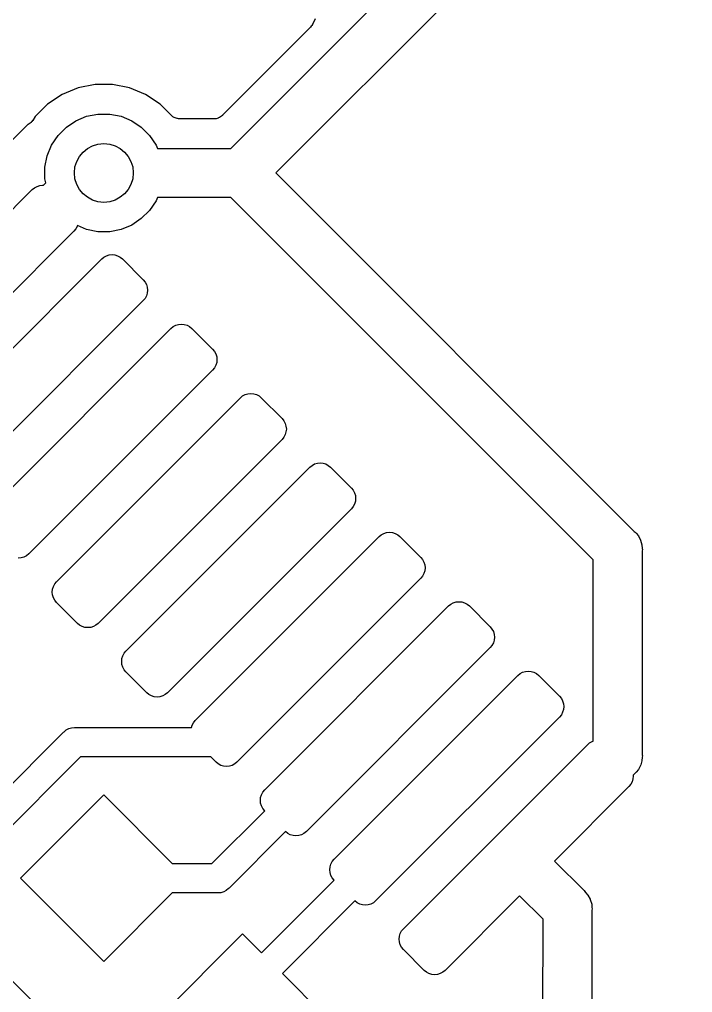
# Model space of a CAD drawing. Extents: x 70 to 232, y -100 to -50.
# Drawn here: x 220.47 to 223.9, y -70.575 to -65.618 of the extents above; entities that cross this region are included whole.
import ezdxf

# ---------------------------------------------------------------- set-up
doc = ezdxf.new("R2010")
doc.units = 0
doc.layers.add('BLACK', color=7, linetype='CONTINUOUS')

msp = doc.modelspace()

# ---------------------------------------------------------------- linework, layer by layer
at = {"layer": 'BLACK', "linetype": 'CONTINUOUS'}
for p, q in [((221.548, -66.275), (223.875, -63.9482)), ((224.084, -64.0927), (221.777, -66.4)), ((221.977, -65.6147), (221.967, -65.6372)), ((221.953, -65.6576), (221.505, -66.1064)), ((221.957, -65.6532), (221.953, -65.6576)), ((221.961, -65.6489), (221.957, -65.6532)), ((221.964, -65.643), (221.961, -65.6481)), ((221.961, -65.6481), (221.961, -65.6484)), ((221.961, -65.6484), (221.961, -65.6489)), ((221.967, -65.638), (221.964, -65.643)), ((221.967, -65.6372), (221.967, -65.638)), ((220.769, -65.9673), (220.687, -66.0012)), ((220.856, -65.95), (220.769, -65.9673)), ((220.944, -65.95), (220.856, -65.95)), ((221.031, -65.9673), (220.944, -65.95)), ((221.113, -66.0012), (221.031, -65.9673)), ((220.687, -66.0012), (220.613, -66.0505)), ((221.187, -66.0505), (221.113, -66.0012)), ((220.613, -66.0505), (220.55, -66.1131)), ((221.243, -66.1064), (221.187, -66.0505)), ((220.55, -66.1131), (220.538, -66.1323)), ((220.758, -66.1341), (220.812, -66.1115)), ((220.812, -66.1115), (220.87, -66.1)), ((220.87, -66.1), (220.93, -66.1)), ((220.93, -66.1), (220.988, -66.1115)), ((220.988, -66.1115), (221.042, -66.1341)), ((221.247, -66.1101), (221.243, -66.1064)), ((221.252, -66.1139), (221.247, -66.1101)), ((221.252, -66.1141), (221.252, -66.1139)), ((221.252, -66.1143), (221.252, -66.1141)), ((221.258, -66.1171), (221.252, -66.1143)), ((221.263, -66.1199), (221.258, -66.1171)), ((221.263, -66.12), (221.263, -66.1199)), ((221.263, -66.1201), (221.263, -66.12)), ((221.269, -66.1218), (221.263, -66.1201)), ((221.274, -66.1236), (221.269, -66.1218)), ((221.275, -66.1236), (221.274, -66.1236)), ((221.275, -66.1237), (221.275, -66.1236)), ((221.281, -66.1243), (221.275, -66.1237)), ((221.287, -66.125), (221.281, -66.1243)), ((221.288, -66.125), (221.287, -66.125)), ((221.287, -66.125), (221.287, -66.125)), ((221.287, -66.125), (221.287, -66.125)), ((221.287, -66.125), (221.287, -66.125)), ((221.46, -66.125), (221.288, -66.125)), ((221.466, -66.1244), (221.46, -66.125)), ((221.471, -66.1239), (221.466, -66.1244)), ((221.472, -66.1238), (221.471, -66.1239)), ((221.478, -66.1221), (221.472, -66.1238)), ((221.472, -66.1238), (221.472, -66.1238)), ((221.483, -66.1205), (221.478, -66.1221)), ((221.484, -66.1203), (221.483, -66.1205)), ((221.489, -66.1175), (221.484, -66.1202)), ((221.484, -66.1202), (221.484, -66.1203)), ((221.494, -66.1148), (221.489, -66.1175)), ((221.495, -66.1145), (221.494, -66.1148)), ((221.499, -66.1107), (221.495, -66.1144)), ((221.495, -66.1144), (221.495, -66.1145)), ((221.504, -66.107), (221.499, -66.1107)), ((221.505, -66.1066), (221.504, -66.107)), ((221.505, -66.1064), (221.505, -66.1065)), ((221.505, -66.1065), (221.505, -66.1066)), ((221.505, -66.1066), (221.505, -66.1066)), ((220.513, -66.1537), (220.408, -66.2584)), ((220.514, -66.153), (220.513, -66.1537)), ((220.52, -66.1502), (220.514, -66.153)), ((220.525, -66.1462), (220.52, -66.1499)), ((220.52, -66.1499), (220.52, -66.15)), ((220.52, -66.15), (220.52, -66.1502)), ((220.529, -66.1425), (220.525, -66.1462)), ((220.53, -66.142), (220.529, -66.1422)), ((220.529, -66.1422), (220.529, -66.1425)), ((220.533, -66.1375), (220.53, -66.142)), ((220.537, -66.133), (220.533, -66.1375)), ((220.538, -66.1325), (220.537, -66.133)), ((220.538, -66.1323), (220.538, -66.1325)), ((220.538, -66.1325), (220.538, -66.1325)), ((220.538, -66.1325), (220.538, -66.1325)), ((220.667, -66.2088), (220.709, -66.167)), ((220.709, -66.167), (220.758, -66.1341)), ((221.042, -66.1341), (221.091, -66.167)), ((221.091, -66.167), (221.133, -66.2088)), ((220.634, -66.2579), (220.667, -66.2088)), ((221.133, -66.2088), (221.166, -66.2579)), ((220.612, -66.3125), (220.634, -66.2579)), ((221.166, -66.2579), (221.173, -66.275)), ((221.173, -66.275), (221.548, -66.275)), ((220.6, -66.3705), (220.612, -66.3125)), ((220.6, -66.4295), (220.6, -66.3705)), ((221.777, -66.4), (223.603, -68.2264)), ((220.547, -66.4756), (220.56, -66.4687)), ((220.56, -66.4687), (220.574, -66.4644)), ((220.574, -66.4644), (220.588, -66.463)), ((220.588, -66.463), (220.592, -66.4633)), ((220.592, -66.4633), (220.604, -66.4512)), ((220.604, -66.4512), (220.6, -66.4295)), ((219.598, -67.4218), (220.535, -66.4849)), ((220.535, -66.4849), (220.547, -66.4756)), ((221.166, -66.5421), (221.133, -66.5912)), ((221.173, -66.525), (221.166, -66.5421)), ((221.548, -66.525), (221.173, -66.525)), ((223.394, -68.3709), (221.548, -66.525)), ((221.133, -66.5912), (221.091, -66.633)), ((220.765, -66.6687), (220.764, -66.6727)), ((220.812, -66.6885), (220.765, -66.6687)), ((221.042, -66.6659), (220.988, -66.6885)), ((221.091, -66.633), (221.042, -66.6659)), ((220.747, -66.6971), (219.81, -67.634)), ((220.757, -66.6857), (220.747, -66.6971)), ((220.764, -66.6727), (220.757, -66.6857)), ((220.87, -66.7), (220.812, -66.6885)), ((220.93, -66.7), (220.87, -66.7)), ((220.988, -66.6885), (220.93, -66.7)), ((220.913, -66.8222), (220.927, -66.818)), ((220.927, -66.818), (220.942, -66.8165)), ((220.942, -66.8165), (220.956, -66.818)), ((220.956, -66.818), (220.97, -66.8222)), ((219.952, -67.7754), (220.889, -66.8385)), ((220.889, -66.8385), (220.9, -66.8292)), ((220.9, -66.8292), (220.913, -66.8222)), ((220.97, -66.8222), (220.983, -66.8292)), ((220.983, -66.8292), (220.995, -66.8385)), ((220.995, -66.8385), (221.101, -66.9445)), ((221.101, -66.9445), (221.11, -66.9559)), ((221.11, -66.9559), (221.117, -66.9689)), ((221.117, -66.9689), (221.121, -66.9829)), ((221.121, -67.0122), (221.117, -67.0263)), ((221.121, -66.9829), (221.123, -66.9976)), ((221.123, -66.9976), (221.121, -67.0122)), ((221.101, -67.0506), (220.164, -67.9875)), ((221.11, -67.0392), (221.101, -67.0506)), ((221.117, -67.0263), (221.11, -67.0392)), ((220.305, -68.1289), (221.242, -67.192)), ((221.242, -67.192), (221.254, -67.1827)), ((221.254, -67.1827), (221.267, -67.1758)), ((221.267, -67.1758), (221.281, -67.1715)), ((221.281, -67.1715), (221.295, -67.1701)), ((221.295, -67.1701), (221.31, -67.1715)), ((221.31, -67.1715), (221.324, -67.1758)), ((221.324, -67.1758), (221.337, -67.1827)), ((221.337, -67.1827), (221.348, -67.192)), ((221.348, -67.192), (221.454, -67.2981)), ((221.454, -67.2981), (221.464, -67.3095)), ((221.464, -67.3095), (221.471, -67.3224)), ((221.471, -67.3224), (221.475, -67.3365)), ((221.475, -67.3658), (221.471, -67.3798)), ((221.475, -67.3365), (221.476, -67.3511)), ((221.476, -67.3511), (221.475, -67.3658)), ((221.454, -67.4042), (220.517, -68.3411)), ((221.464, -67.3928), (221.454, -67.4042)), ((221.471, -67.3798), (221.464, -67.3928)), ((220.659, -68.4825), (221.596, -67.5456)), ((221.596, -67.5456), (221.607, -67.5363)), ((221.607, -67.5363), (221.62, -67.5293)), ((221.62, -67.5293), (221.634, -67.5251)), ((221.634, -67.5251), (221.649, -67.5236)), ((221.649, -67.5236), (221.664, -67.5251)), ((221.664, -67.5251), (221.678, -67.5293)), ((221.678, -67.5293), (221.691, -67.5363)), ((221.691, -67.5363), (221.702, -67.5456)), ((221.702, -67.5456), (221.808, -67.6517)), ((221.808, -67.6517), (221.817, -67.663)), ((221.817, -67.663), (221.824, -67.676)), ((221.824, -67.676), (221.828, -67.6901)), ((221.828, -67.6901), (221.83, -67.7047)), ((221.83, -67.7047), (221.828, -67.7193)), ((221.808, -67.7577), (220.871, -68.6946)), ((221.817, -67.7464), (221.808, -67.7577)), ((221.824, -67.7334), (221.817, -67.7464)), ((221.828, -67.7193), (221.824, -67.7334)), ((221.012, -68.8361), (221.949, -67.8991)), ((221.949, -67.8991), (221.961, -67.8898)), ((221.961, -67.8898), (221.974, -67.8829)), ((221.974, -67.8829), (221.988, -67.8786)), ((221.988, -67.8786), (222.002, -67.8772)), ((222.002, -67.8772), (222.017, -67.8786)), ((222.017, -67.8786), (222.031, -67.8829)), ((222.031, -67.8829), (222.044, -67.8898)), ((222.044, -67.8898), (222.055, -67.8991)), ((222.055, -67.8991), (222.162, -68.0052)), ((222.162, -68.0052), (222.171, -68.0166)), ((222.171, -68.0166), (222.178, -68.0295)), ((222.178, -68.0295), (222.182, -68.0436)), ((222.182, -68.0436), (222.183, -68.0582)), ((222.183, -68.0582), (222.182, -68.0729)), ((222.171, -68.0999), (222.162, -68.1113)), ((222.178, -68.0869), (222.171, -68.0999)), ((222.182, -68.0729), (222.178, -68.0869)), ((222.162, -68.1113), (221.225, -69.0482)), ((221.366, -69.1896), (222.303, -68.2527)), ((222.303, -68.2527), (222.314, -68.2434)), ((222.314, -68.2434), (222.327, -68.2364)), ((222.327, -68.2364), (222.341, -68.2322)), ((222.341, -68.2322), (222.356, -68.2307)), ((222.356, -68.2307), (222.371, -68.2322)), ((222.371, -68.2322), (222.385, -68.2364)), ((222.385, -68.2364), (222.398, -68.2434)), ((222.398, -68.2434), (222.409, -68.2527)), ((222.409, -68.2527), (222.515, -68.3588)), ((223.603, -68.2264), (223.608, -68.2303)), ((223.608, -68.2303), (223.612, -68.2351)), ((223.612, -68.2351), (223.624, -68.2494)), ((223.624, -68.2494), (223.635, -68.2704)), ((223.635, -68.2704), (223.635, -68.2711)), ((223.635, -68.2711), (223.642, -68.2947)), ((223.642, -68.2947), (223.644, -68.313)), ((220.493, -68.3573), (220.479, -68.3616)), ((220.506, -68.3504), (220.493, -68.3573)), ((220.517, -68.3411), (220.506, -68.3504)), ((223.644, -68.313), (223.644, -68.313)), ((223.644, -68.313), (223.645, -68.3192)), ((223.645, -68.3192), (223.644, -68.3253)), ((223.644, -68.3253), (223.644, -69.3638)), ((220.479, -68.3616), (220.464, -68.363)), ((222.515, -68.3588), (222.524, -68.3701)), ((222.524, -68.3701), (222.531, -68.3831)), ((222.531, -68.3831), (222.536, -68.3972)), ((222.536, -68.3972), (222.537, -68.4118)), ((223.394, -69.2952), (223.394, -68.3709)), ((222.524, -68.4535), (222.515, -68.4648)), ((222.531, -68.4405), (222.524, -68.4535)), ((222.536, -68.4264), (222.531, -68.4405)), ((222.537, -68.4118), (222.536, -68.4264)), ((220.643, -68.5068), (220.65, -68.4939)), ((220.65, -68.4939), (220.659, -68.4825)), ((222.515, -68.4648), (221.578, -69.4017)), ((220.637, -68.5355), (220.638, -68.5209)), ((220.638, -68.5502), (220.637, -68.5355)), ((220.638, -68.5209), (220.643, -68.5068)), ((220.643, -68.5642), (220.638, -68.5502)), ((220.65, -68.5772), (220.643, -68.5642)), ((220.659, -68.5886), (220.65, -68.5772)), ((220.765, -68.6946), (220.659, -68.5886)), ((222.656, -68.6062), (222.668, -68.5969)), ((222.668, -68.5969), (222.681, -68.59)), ((222.681, -68.59), (222.695, -68.5857)), ((222.695, -68.5857), (222.71, -68.5843)), ((222.71, -68.5843), (222.724, -68.5857)), ((222.724, -68.5857), (222.738, -68.59)), ((222.738, -68.59), (222.751, -68.5969)), ((222.751, -68.5969), (222.763, -68.6062)), ((221.72, -69.5432), (222.656, -68.6062)), ((222.763, -68.6062), (222.869, -68.7123)), ((220.776, -68.704), (220.765, -68.6946)), ((220.789, -68.7109), (220.776, -68.704)), ((220.86, -68.704), (220.847, -68.7109)), ((220.871, -68.6946), (220.86, -68.704)), ((220.803, -68.7152), (220.789, -68.7109)), ((220.818, -68.7166), (220.803, -68.7152)), ((220.833, -68.7152), (220.818, -68.7166)), ((220.847, -68.7109), (220.833, -68.7152)), ((222.869, -68.7123), (222.878, -68.7237)), ((222.878, -68.7237), (222.885, -68.7366)), ((222.885, -68.7366), (222.889, -68.7507)), ((222.889, -68.7507), (222.891, -68.7653)), ((222.885, -68.794), (222.878, -68.807)), ((222.889, -68.78), (222.885, -68.794)), ((222.891, -68.7653), (222.889, -68.78)), ((220.996, -68.8604), (221.003, -68.8474)), ((221.003, -68.8474), (221.012, -68.8361)), ((222.869, -68.8184), (221.932, -69.7553)), ((222.878, -68.807), (222.869, -68.8184)), ((220.991, -68.8891), (220.992, -68.8745)), ((220.992, -68.9037), (220.991, -68.8891)), ((220.992, -68.8745), (220.996, -68.8604)), ((220.996, -68.9178), (220.992, -68.9037)), ((221.003, -68.9308), (220.996, -68.9178)), ((221.012, -68.9421), (221.003, -68.9308)), ((221.119, -69.0482), (221.012, -68.9421)), ((223.01, -68.9598), (223.021, -68.9505)), ((223.021, -68.9505), (223.034, -68.9435)), ((223.034, -68.9435), (223.048, -68.9393)), ((223.048, -68.9393), (223.063, -68.9378)), ((223.063, -68.9378), (223.078, -68.9393)), ((223.078, -68.9393), (223.092, -68.9435)), ((223.092, -68.9435), (223.105, -68.9505)), ((223.105, -68.9505), (223.116, -68.9598)), ((222.073, -69.8967), (223.01, -68.9598)), ((223.116, -68.9598), (223.222, -69.0659)), ((221.13, -69.0575), (221.119, -69.0482)), ((221.225, -69.0482), (221.213, -69.0575)), ((221.143, -69.0644), (221.13, -69.0575)), ((221.157, -69.0687), (221.143, -69.0644)), ((221.172, -69.0702), (221.157, -69.0687)), ((221.186, -69.0687), (221.172, -69.0702)), ((221.2, -69.0644), (221.186, -69.0687)), ((221.213, -69.0575), (221.2, -69.0644)), ((223.222, -69.0659), (223.232, -69.0772)), ((223.232, -69.0772), (223.238, -69.0902)), ((223.238, -69.0902), (223.243, -69.1043)), ((223.238, -69.1476), (223.232, -69.1606)), ((223.243, -69.1335), (223.238, -69.1476)), ((223.243, -69.1043), (223.244, -69.1189)), ((223.244, -69.1189), (223.243, -69.1335)), ((221.357, -69.201), (221.366, -69.1896)), ((223.222, -69.1719), (222.285, -70.1088)), ((223.232, -69.1606), (223.222, -69.1719)), ((218.65, -71.2944), (220.694, -69.2496)), ((220.694, -69.2496), (220.697, -69.2467)), ((220.697, -69.2467), (220.703, -69.2419)), ((220.703, -69.2419), (220.708, -69.2373)), ((220.708, -69.2373), (220.721, -69.2304)), ((220.721, -69.2304), (220.735, -69.2261)), ((220.735, -69.2261), (220.75, -69.2246)), ((220.75, -69.2246), (220.754, -69.225)), ((220.754, -69.225), (221.346, -69.225)), ((221.346, -69.225), (221.35, -69.2139)), ((221.35, -69.2139), (221.357, -69.201)), ((223.375, -69.304), (223.388, -69.2971)), ((223.388, -69.2971), (223.394, -69.2952)), ((222.427, -70.2503), (223.364, -69.3134)), ((223.364, -69.3134), (223.375, -69.304)), ((220.781, -69.375), (218.775, -71.3811)), ((221.445, -69.375), (220.781, -69.375)), ((221.472, -69.4017), (221.445, -69.375)), ((223.642, -69.3944), (223.636, -69.416)), ((223.644, -69.3761), (223.642, -69.3944)), ((223.644, -69.3638), (223.645, -69.3699)), ((223.645, -69.3699), (223.644, -69.3761)), ((223.644, -69.3761), (223.644, -69.3761)), ((221.483, -69.4111), (221.472, -69.4017)), ((221.496, -69.418), (221.483, -69.4111)), ((221.51, -69.4223), (221.496, -69.418)), ((221.525, -69.4237), (221.51, -69.4223)), ((221.54, -69.4223), (221.525, -69.4237)), ((221.554, -69.418), (221.54, -69.4223)), ((221.567, -69.4111), (221.554, -69.418)), ((221.578, -69.4017), (221.567, -69.4111)), ((223.624, -69.4397), (223.612, -69.4533)), ((223.635, -69.418), (223.624, -69.4397)), ((223.636, -69.416), (223.635, -69.418)), ((223.596, -69.4871), (223.592, -69.5012)), ((223.598, -69.4725), (223.596, -69.4871)), ((223.603, -69.4627), (223.597, -69.4685)), ((223.597, -69.4685), (223.598, -69.4725)), ((223.608, -69.4587), (223.603, -69.4627)), ((223.612, -69.4533), (223.608, -69.4587)), ((221.71, -69.5545), (221.72, -69.5432)), ((223.576, -69.5255), (223.196, -69.9056)), ((223.585, -69.5141), (223.576, -69.5255)), ((223.592, -69.5012), (223.585, -69.5141)), ((220.476, -69.9929), (220.9, -69.5686)), ((220.9, -69.5686), (221.249, -69.9179)), ((221.698, -69.5962), (221.699, -69.5816)), ((221.699, -69.6108), (221.698, -69.5962)), ((221.699, -69.5816), (221.703, -69.5675)), ((221.703, -69.5675), (221.71, -69.5545)), ((221.703, -69.6249), (221.699, -69.6108)), ((221.71, -69.6379), (221.703, -69.6249)), ((221.72, -69.6492), (221.71, -69.6379)), ((221.451, -69.9179), (221.72, -69.6492)), ((221.826, -69.7553), (221.538, -70.0433)), ((221.837, -69.7646), (221.826, -69.7553)), ((221.85, -69.7716), (221.837, -69.7646)), ((221.864, -69.7758), (221.85, -69.7716)), ((221.879, -69.7773), (221.864, -69.7758)), ((221.893, -69.7758), (221.879, -69.7773)), ((221.907, -69.7716), (221.893, -69.7758)), ((221.92, -69.7646), (221.907, -69.7716)), ((221.932, -69.7553), (221.92, -69.7646)), ((221.249, -69.9179), (221.451, -69.9179)), ((222.051, -69.9497), (222.053, -69.9351)), ((222.053, -69.9351), (222.057, -69.921)), ((222.057, -69.921), (222.064, -69.9081)), ((222.064, -69.9081), (222.073, -69.8967)), ((223.196, -69.9056), (223.347, -70.0564)), ((220.9, -70.4172), (220.476, -69.9929)), ((222.053, -69.9644), (222.051, -69.9497)), ((222.057, -69.9784), (222.053, -69.9644)), ((222.064, -69.9914), (222.057, -69.9784)), ((222.073, -70.0028), (222.064, -69.9914)), ((221.704, -70.3723), (222.073, -70.0028)), ((221.249, -70.0679), (220.9, -70.4172)), ((221.478, -70.0679), (221.249, -70.0679)), ((221.482, -70.0683), (221.478, -70.0679)), ((221.486, -70.0679), (221.482, -70.0683)), ((221.497, -70.0668), (221.486, -70.0679)), ((221.486, -70.0679), (221.486, -70.0679)), ((221.511, -70.0625), (221.497, -70.0668)), ((221.524, -70.0556), (221.511, -70.0625)), ((221.535, -70.0462), (221.524, -70.0556)), ((221.538, -70.0433), (221.535, -70.0462)), ((223.019, -70.0823), (222.639, -70.4624)), ((223.138, -70.2009), (223.019, -70.0823)), ((223.347, -70.0564), (223.351, -70.0603)), ((223.351, -70.0603), (223.355, -70.0651)), ((223.355, -70.0651), (223.367, -70.0794)), ((223.367, -70.0794), (223.378, -70.0996)), ((222.179, -70.1088), (221.81, -70.4783)), ((222.191, -70.1182), (222.179, -70.1088)), ((222.204, -70.1251), (222.191, -70.1182)), ((222.218, -70.1294), (222.204, -70.1251)), ((222.232, -70.1308), (222.218, -70.1294)), ((222.247, -70.1294), (222.232, -70.1308)), ((222.261, -70.1251), (222.247, -70.1294)), ((222.274, -70.1182), (222.261, -70.1251)), ((222.285, -70.1088), (222.274, -70.1182)), ((223.378, -70.0996), (223.379, -70.1011)), ((223.379, -70.1011), (223.386, -70.1247)), ((223.386, -70.1247), (223.387, -70.143)), ((223.387, -70.143), (223.387, -70.143)), ((223.387, -70.143), (223.388, -70.1492)), ((223.388, -70.1492), (223.387, -70.1553)), ((223.387, -70.1553), (223.387, -71.575)), ((223.137, -71.575), (223.138, -70.2009)), ((220.193, -70.2757), (220.617, -70.7)), ((221.183, -70.7), (221.607, -70.2757)), ((221.607, -70.2757), (221.704, -70.3723)), ((222.405, -70.3033), (222.406, -70.2887)), ((222.406, -70.2887), (222.41, -70.2746)), ((222.41, -70.2746), (222.417, -70.2616)), ((222.417, -70.2616), (222.427, -70.2503)), ((222.406, -70.3179), (222.405, -70.3033)), ((222.41, -70.332), (222.406, -70.3179)), ((222.417, -70.345), (222.41, -70.332)), ((222.427, -70.3563), (222.417, -70.345)), ((222.533, -70.4624), (222.427, -70.3563)), ((221.81, -70.4783), (222.031, -70.7)), ((222.544, -70.4717), (222.533, -70.4624)), ((222.557, -70.4787), (222.544, -70.4717)), ((222.571, -70.4829), (222.557, -70.4787)), ((222.586, -70.4844), (222.571, -70.4829)), ((222.6, -70.4829), (222.586, -70.4844)), ((222.614, -70.4787), (222.6, -70.4829)), ((222.627, -70.4717), (222.614, -70.4787)), ((222.639, -70.4624), (222.627, -70.4717))]:
    msp.add_line(p, q, dxfattribs=at)
at = {"layer": 'BLACK'}
msp.add_circle((220.9, -66.4), 0.15, dxfattribs=at)

doc.saveas('drawing.dxf')
